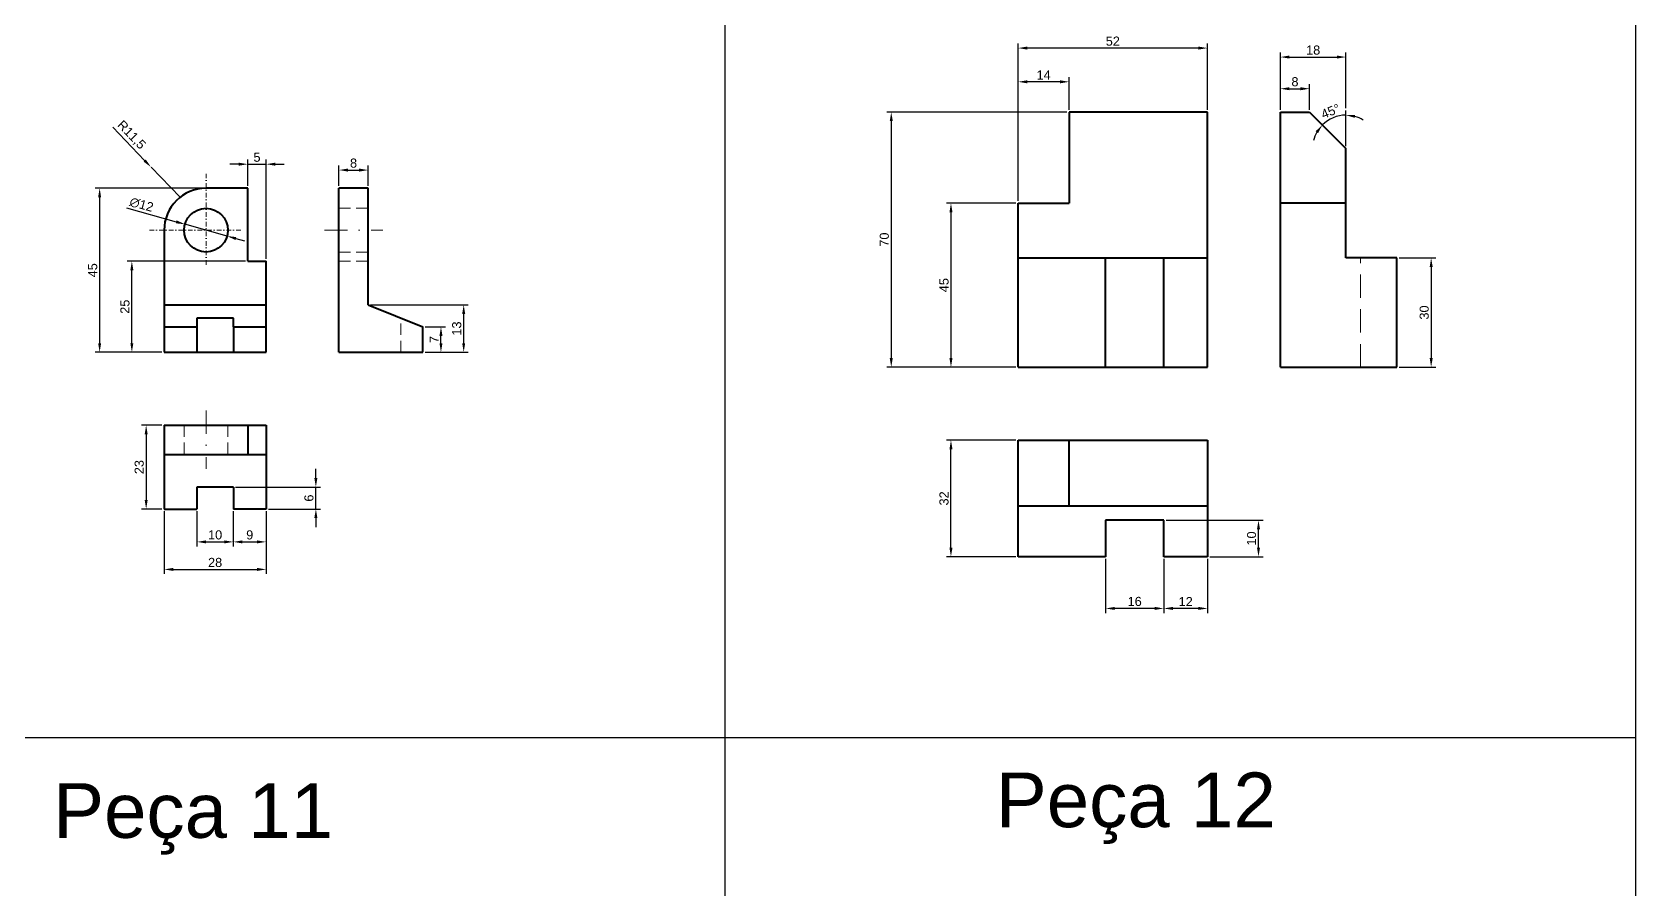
# Model space of a CAD drawing. Header units: millimetres. Extents: x 4747 to 5497, y -1036 to 2514.
# Drawn here: x 5057.2 to 5497.5, y 1722.2 to 1957.3 of the extents above; entities that cross this region are included whole.
import ezdxf

# ---------------------------------------------------------------- set-up
doc = ezdxf.new("R2010")
doc.units = ezdxf.units.MM
doc.linetypes.add('DASHDOT2', pattern=[12.7, 6.35, -3.175, 0, -3.175])
doc.linetypes.add('DASHED2', pattern=[9.525, 6.35, -3.175])
for name, color, linetype, lineweight in [('Cotas', 6, 'Continuous', 20), ('Linha de Centro', 20, 'DASHDOT2', 20), ('Outline', 7, 'Continuous', 40)]:
    doc.layers.add(name, color=color, linetype=linetype, lineweight=lineweight)
doc.layers.add('Linha Tracejada', color=131, linetype='DASHED2', lineweight=20, plot=False)
doc.styles.get("Standard").update_dxf_attribs({"font": 'arial.ttf'})
doc.dimstyles.new('ISO-25', dxfattribs={"dimtxt": 2.5, "dimasz": 2.5, "dimexe": 1.25, "dimexo": 0.625, "dimtad": 1, "dimtxsty": 'Standard', "dimcen": 2.5, "dimadec": 0, "dimazin": 0, "dimtfac": 1, "dimtmove": 0, "dimatfit": 3, "dimfxl": 1, "dimarcsym": 0})

# ---------------------------------------------------------------- blocks, each defined once
blk = doc.blocks.new('*D65')
at = {"layer": 'Cotas', "color": 0, "lineweight": -2, "transparency": 16777216}
for p, q in [((5165.06, 1876.42), (5170.68, 1876.42)), ((5169.43, 1871.92), (5169.43, 1873.92)), ((5165.06, 1869.42), (5170.68, 1869.42))]:
    blk.add_line(p, q, dxfattribs=at)
at = {"layer": 'Cotas', "color": 0, "transparency": 16777216}
for points in [[(5169.02, 1873.92), (5169.85, 1873.92), (5169.43, 1876.42)], [(5169.02, 1871.92), (5169.85, 1871.92), (5169.43, 1869.42)]]:
    blk.add_solid(points, dxfattribs=at)
at = {"layer": 'Defpoints', "color": 0, "transparency": 16777216}
for p in [(5164.43, 1876.42), (5169.43, 1876.42), (5164.43, 1869.42)]:
    blk.add_point(p, dxfattribs=at)
at = {"layer": 'Cotas', "color": 0, "transparency": 16777216, "insert": (5167.56, 1872.92), "char_height": 2.5, "attachment_point": 5, "rotation": 90}
blk.add_mtext('7', dxfattribs=at)
blk = doc.blocks.new('*D66')
at = {"layer": 'Cotas', "color": 0, "lineweight": -2, "transparency": 16777216}
for p, q in [((5141.43, 1915.04), (5141.43, 1920.66)), ((5149.43, 1915.04), (5149.43, 1920.66)), ((5143.93, 1919.41), (5146.93, 1919.41))]:
    blk.add_line(p, q, dxfattribs=at)
at = {"layer": 'Cotas', "color": 0, "transparency": 16777216}
for points in [[(5143.93, 1919.83), (5143.93, 1918.99), (5141.43, 1919.41)], [(5146.93, 1919.83), (5146.93, 1918.99), (5149.43, 1919.41)]]:
    blk.add_solid(points, dxfattribs=at)
at = {"layer": 'Defpoints', "color": 0, "transparency": 16777216}
for p in [(5149.43, 1919.41), (5141.43, 1914.42), (5149.43, 1914.42)]:
    blk.add_point(p, dxfattribs=at)
at = {"layer": 'Cotas', "color": 0, "transparency": 16777216, "insert": (5145.43, 1921.31), "char_height": 2.5, "attachment_point": 5}
blk.add_mtext('8', dxfattribs=at)
blk = doc.blocks.new('*D67')
at = {"layer": 'Cotas', "color": 0, "lineweight": -2, "transparency": 16777216}
for p, q in [((5150.06, 1882.42), (5176.92, 1882.42)), ((5175.67, 1871.92), (5175.67, 1879.92)), ((5165.06, 1869.42), (5176.92, 1869.42))]:
    blk.add_line(p, q, dxfattribs=at)
at = {"layer": 'Cotas', "color": 0, "transparency": 16777216}
for points in [[(5175.26, 1879.92), (5176.09, 1879.92), (5175.67, 1882.42)], [(5175.26, 1871.92), (5176.09, 1871.92), (5175.67, 1869.42)]]:
    blk.add_solid(points, dxfattribs=at)
at = {"layer": 'Defpoints', "color": 0, "transparency": 16777216}
for p in [(5149.43, 1882.42), (5175.67, 1882.42), (5164.43, 1869.42)]:
    blk.add_point(p, dxfattribs=at)
at = {"layer": 'Cotas', "color": 0, "transparency": 16777216, "insert": (5173.77, 1875.92), "char_height": 2.5, "attachment_point": 5, "rotation": 90}
blk.add_mtext('13', dxfattribs=at)
blk = doc.blocks.new('*D68')
at = {"layer": 'Cotas', "color": 0, "lineweight": -2, "transparency": 16777216}
for p, q in [((5079.32, 1931.15), (5088.09, 1922.03)), ((5097.8, 1911.94), (5089.83, 1920.22))]:
    blk.add_line(p, q, dxfattribs=at)
at = {"layer": 'Cotas', "color": 0, "transparency": 16777216}
blk.add_solid([(5088.39, 1922.32), (5087.79, 1921.74), (5089.83, 1920.22)], dxfattribs=at)
at = {"layer": 'Defpoints', "color": 0, "transparency": 16777216}
for p in [(5089.83, 1920.22), (5097.8, 1911.94)]:
    blk.add_point(p, dxfattribs=at)
at = {"layer": 'Cotas', "color": 0, "transparency": 16777216, "insert": (5084.37, 1928.96), "char_height": 2.5, "attachment_point": 5, "rotation": 313.8935}
blk.add_mtext('R11,5', dxfattribs=at)
blk = doc.blocks.new('*D69')
at = {"layer": 'Cotas', "color": 0, "lineweight": -2, "transparency": 16777216}
for p, q in [((5113.93, 1921.02), (5111.43, 1921.02)), ((5116.43, 1915.04), (5116.43, 1922.27)), ((5116.43, 1921.02), (5121.43, 1921.02)), ((5121.43, 1895.04), (5121.43, 1922.27)), ((5123.93, 1921.02), (5126.43, 1921.02))]:
    blk.add_line(p, q, dxfattribs=at)
at = {"layer": 'Cotas', "color": 0, "transparency": 16777216}
for points in [[(5113.93, 1921.44), (5113.93, 1920.61), (5116.43, 1921.02)], [(5123.93, 1921.44), (5123.93, 1920.61), (5121.43, 1921.02)]]:
    blk.add_solid(points, dxfattribs=at)
at = {"layer": 'Defpoints', "color": 0, "transparency": 16777216}
for p in [(5121.43, 1921.02), (5116.43, 1914.42), (5121.43, 1894.42)]:
    blk.add_point(p, dxfattribs=at)
at = {"layer": 'Cotas', "color": 0, "transparency": 16777216, "insert": (5118.93, 1922.92), "char_height": 2.5, "attachment_point": 5}
blk.add_mtext('5', dxfattribs=at)
blk = doc.blocks.new('*D70')
at = {"layer": 'Cotas', "color": 0, "lineweight": -2, "transparency": 16777216}
for p, q in [((5104.31, 1914.42), (5074.48, 1914.42)), ((5075.73, 1911.92), (5075.73, 1871.92)), ((5092.81, 1869.42), (5074.48, 1869.42))]:
    blk.add_line(p, q, dxfattribs=at)
at = {"layer": 'Cotas', "color": 0, "transparency": 16777216}
for points in [[(5075.31, 1911.92), (5076.14, 1911.92), (5075.73, 1914.42)], [(5075.31, 1871.92), (5076.14, 1871.92), (5075.73, 1869.42)]]:
    blk.add_solid(points, dxfattribs=at)
at = {"layer": 'Defpoints', "color": 0, "transparency": 16777216}
for p in [(5104.93, 1914.42), (5075.73, 1869.42), (5093.43, 1869.42)]:
    blk.add_point(p, dxfattribs=at)
at = {"layer": 'Cotas', "color": 0, "transparency": 16777216, "insert": (5073.83, 1891.92), "char_height": 2.5, "attachment_point": 5, "rotation": 90}
blk.add_mtext('45', dxfattribs=at)
blk = doc.blocks.new('*D71')
at = {"layer": 'Cotas', "color": 0, "lineweight": -2, "transparency": 16777216}
for p, q in [((5092.81, 1849.42), (5087.25, 1849.42)), ((5088.5, 1846.92), (5088.5, 1828.92)), ((5092.81, 1826.42), (5087.25, 1826.42))]:
    blk.add_line(p, q, dxfattribs=at)
at = {"layer": 'Cotas', "color": 0, "transparency": 16777216}
for points in [[(5088.09, 1846.92), (5088.92, 1846.92), (5088.5, 1849.42)], [(5088.09, 1828.92), (5088.92, 1828.92), (5088.5, 1826.42)]]:
    blk.add_solid(points, dxfattribs=at)
at = {"layer": 'Defpoints', "color": 0, "transparency": 16777216}
for p in [(5093.43, 1849.42), (5088.5, 1826.42), (5093.43, 1826.42)]:
    blk.add_point(p, dxfattribs=at)
at = {"layer": 'Cotas', "color": 0, "transparency": 16777216, "insert": (5086.6, 1837.92), "char_height": 2.5, "attachment_point": 5, "rotation": 90}
blk.add_mtext('23', dxfattribs=at)
blk = doc.blocks.new('*D72')
at = {"layer": 'Cotas', "color": 0, "lineweight": -2, "transparency": 16777216}
for p, q in [((5135.09, 1834.92), (5135.09, 1837.42)), ((5113.06, 1832.42), (5136.34, 1832.42)), ((5135.09, 1826.42), (5135.09, 1832.42)), ((5122.06, 1826.42), (5136.34, 1826.42)), ((5135.09, 1823.92), (5135.09, 1821.42))]:
    blk.add_line(p, q, dxfattribs=at)
at = {"layer": 'Cotas', "color": 0, "transparency": 16777216}
for points in [[(5134.67, 1834.92), (5135.51, 1834.92), (5135.09, 1832.42)], [(5134.67, 1823.92), (5135.51, 1823.92), (5135.09, 1826.42)]]:
    blk.add_solid(points, dxfattribs=at)
at = {"layer": 'Defpoints', "color": 0, "transparency": 16777216}
for p in [(5112.43, 1832.42), (5135.09, 1832.42), (5121.43, 1826.42)]:
    blk.add_point(p, dxfattribs=at)
at = {"layer": 'Cotas', "color": 0, "transparency": 16777216, "insert": (5133.19, 1829.42), "char_height": 2.5, "attachment_point": 5, "rotation": 90}
blk.add_mtext('6', dxfattribs=at)
blk = doc.blocks.new('*D73')
at = {"layer": 'Cotas', "color": 0, "lineweight": -2, "transparency": 16777216}
for p, q in [((5112.43, 1825.79), (5112.43, 1816.15)), ((5121.43, 1825.79), (5121.43, 1816.15)), ((5114.93, 1817.4), (5118.93, 1817.4))]:
    blk.add_line(p, q, dxfattribs=at)
at = {"layer": 'Cotas', "color": 0, "transparency": 16777216}
for points in [[(5114.93, 1817.82), (5114.93, 1816.99), (5112.43, 1817.4)], [(5118.93, 1817.82), (5118.93, 1816.99), (5121.43, 1817.4)]]:
    blk.add_solid(points, dxfattribs=at)
at = {"layer": 'Defpoints', "color": 0, "transparency": 16777216}
for p in [(5112.43, 1826.42), (5121.43, 1826.42), (5121.43, 1817.4)]:
    blk.add_point(p, dxfattribs=at)
at = {"layer": 'Cotas', "color": 0, "transparency": 16777216, "insert": (5116.93, 1819.31), "char_height": 2.5, "attachment_point": 5}
blk.add_mtext('9', dxfattribs=at)
blk = doc.blocks.new('*D74')
at = {"layer": 'Cotas', "color": 0, "lineweight": -2, "transparency": 16777216}
for p, q in [((5102.43, 1825.79), (5102.43, 1816.15)), ((5112.43, 1825.79), (5112.43, 1816.15)), ((5104.93, 1817.4), (5109.93, 1817.4))]:
    blk.add_line(p, q, dxfattribs=at)
at = {"layer": 'Cotas', "color": 0, "transparency": 16777216}
for points in [[(5104.93, 1817.82), (5104.93, 1816.99), (5102.43, 1817.4)], [(5109.93, 1817.82), (5109.93, 1816.99), (5112.43, 1817.4)]]:
    blk.add_solid(points, dxfattribs=at)
at = {"layer": 'Defpoints', "color": 0, "transparency": 16777216}
for p in [(5102.43, 1826.42), (5112.43, 1826.42), (5112.43, 1817.4)]:
    blk.add_point(p, dxfattribs=at)
at = {"layer": 'Cotas', "color": 0, "transparency": 16777216, "insert": (5107.43, 1819.31), "char_height": 2.5, "attachment_point": 5}
blk.add_mtext('10', dxfattribs=at)
blk = doc.blocks.new('*D76')
at = {"layer": 'Cotas', "color": 0, "lineweight": -2, "transparency": 16777216}
for p, q in [((5115.81, 1894.42), (5083.33, 1894.42)), ((5084.58, 1871.92), (5084.58, 1891.92)), ((5092.81, 1869.42), (5083.33, 1869.42))]:
    blk.add_line(p, q, dxfattribs=at)
at = {"layer": 'Cotas', "color": 0, "transparency": 16777216}
for points in [[(5084.16, 1891.92), (5084.99, 1891.92), (5084.58, 1894.42)], [(5084.16, 1871.92), (5084.99, 1871.92), (5084.58, 1869.42)]]:
    blk.add_solid(points, dxfattribs=at)
at = {"layer": 'Defpoints', "color": 0, "transparency": 16777216}
for p in [(5084.58, 1894.42), (5116.43, 1894.42), (5093.43, 1869.42)]:
    blk.add_point(p, dxfattribs=at)
at = {"layer": 'Cotas', "color": 0, "transparency": 16777216, "insert": (5082.68, 1881.92), "char_height": 2.5, "attachment_point": 5, "rotation": 90}
blk.add_mtext('25', dxfattribs=at)
blk = doc.blocks.new('*D77')
at = {"layer": 'Cotas', "color": 0, "lineweight": -2, "transparency": 16777216}
for p, q in [((5327.25, 1910.33), (5308.19, 1910.33)), ((5309.44, 1907.83), (5309.44, 1867.83)), ((5327.25, 1865.33), (5308.19, 1865.33))]:
    blk.add_line(p, q, dxfattribs=at)
at = {"layer": 'Cotas', "color": 0, "transparency": 16777216}
for points in [[(5309.03, 1907.83), (5309.86, 1907.83), (5309.44, 1910.33)], [(5309.03, 1867.83), (5309.86, 1867.83), (5309.44, 1865.33)]]:
    blk.add_solid(points, dxfattribs=at)
at = {"layer": 'Defpoints', "color": 0, "transparency": 16777216}
for p in [(5327.88, 1910.33), (5309.44, 1865.33), (5327.88, 1865.33)]:
    blk.add_point(p, dxfattribs=at)
at = {"layer": 'Cotas', "color": 0, "transparency": 16777216, "insert": (5307.55, 1887.83), "char_height": 2.5, "attachment_point": 5, "rotation": 90}
blk.add_mtext('45', dxfattribs=at)
blk = doc.blocks.new('*D79')
at = {"layer": 'Cotas', "color": 0, "lineweight": -2, "transparency": 16777216}
for p, q in [((5399.88, 1935.96), (5399.88, 1942.98)), ((5407.88, 1935.96), (5407.88, 1942.98)), ((5402.38, 1941.73), (5405.38, 1941.73))]:
    blk.add_line(p, q, dxfattribs=at)
at = {"layer": 'Cotas', "color": 0, "transparency": 16777216}
for points in [[(5402.38, 1942.15), (5402.38, 1941.31), (5399.88, 1941.73)], [(5405.38, 1942.15), (5405.38, 1941.31), (5407.88, 1941.73)]]:
    blk.add_solid(points, dxfattribs=at)
at = {"layer": 'Defpoints', "color": 0, "transparency": 16777216}
for p in [(5407.88, 1941.73), (5399.88, 1935.33), (5407.88, 1935.33)]:
    blk.add_point(p, dxfattribs=at)
at = {"layer": 'Cotas', "color": 0, "transparency": 16777216, "insert": (5403.88, 1943.63), "char_height": 2.5, "attachment_point": 5}
blk.add_mtext('8', dxfattribs=at)
blk = doc.blocks.new('*D80')
at = {"layer": 'Cotas', "color": 0, "lineweight": -2, "transparency": 16777216}
blk.add_line((5417.88, 1925.96), (5417.88, 1935.73), dxfattribs=at)
for start, end in [(90, 135), (58.6034, 74.3017), (150.6983, 166.3966)]:
    blk.add_arc((5417.88, 1925.33), 9.15, start, end, dxfattribs=at)
at = {"layer": 'Cotas', "color": 0, "transparency": 16777216}
for points in [[(5420.3, 1933.73), (5420.41, 1934.56), (5417.88, 1934.48)], [(5409.56, 1930.06), (5410.23, 1929.56), (5411.41, 1931.8)]]:
    blk.add_solid(points, dxfattribs=at)
at = {"layer": 'Defpoints', "color": 0, "transparency": 16777216}
for p in [(5407.88, 1935.33), (5415.51, 1934.17), (5417.88, 1925.33), (5417.88, 1925.33), (5417.88, 1910.33)]:
    blk.add_point(p, dxfattribs=at)
at = {"layer": 'Cotas', "color": 0, "transparency": 16777216, "insert": (5413.65, 1935.54), "char_height": 2.5, "attachment_point": 5, "rotation": 22.5}
blk.add_mtext('45°', dxfattribs=at)
blk = doc.blocks.new('*D81')
at = {"layer": 'Cotas', "color": 0, "lineweight": -2, "transparency": 16777216}
for p, q in [((5093.43, 1825.79), (5093.43, 1808.6)), ((5121.43, 1825.79), (5121.43, 1808.6)), ((5095.93, 1809.85), (5118.93, 1809.85))]:
    blk.add_line(p, q, dxfattribs=at)
at = {"layer": 'Cotas', "color": 0, "transparency": 16777216}
for points in [[(5095.93, 1810.27), (5095.93, 1809.43), (5093.43, 1809.85)], [(5118.93, 1810.27), (5118.93, 1809.43), (5121.43, 1809.85)]]:
    blk.add_solid(points, dxfattribs=at)
at = {"layer": 'Defpoints', "color": 0, "transparency": 16777216}
for p in [(5093.43, 1826.42), (5121.43, 1826.42), (5121.43, 1809.85)]:
    blk.add_point(p, dxfattribs=at)
at = {"layer": 'Cotas', "color": 0, "transparency": 16777216, "insert": (5107.43, 1811.75), "char_height": 2.5, "attachment_point": 5}
blk.add_mtext('28', dxfattribs=at)
blk = doc.blocks.new('*D83')
at = {"layer": 'Cotas', "color": 0, "lineweight": -2, "transparency": 16777216}
for p, q in [((5368.5, 1823.33), (5395.12, 1823.33)), ((5393.87, 1815.83), (5393.87, 1820.83)), ((5380.5, 1813.33), (5395.12, 1813.33))]:
    blk.add_line(p, q, dxfattribs=at)
at = {"layer": 'Cotas', "color": 0, "transparency": 16777216}
for points in [[(5393.45, 1820.83), (5394.29, 1820.83), (5393.87, 1823.33)], [(5393.45, 1815.83), (5394.29, 1815.83), (5393.87, 1813.33)]]:
    blk.add_solid(points, dxfattribs=at)
at = {"layer": 'Defpoints', "color": 0, "transparency": 16777216}
for p in [(5367.88, 1823.33), (5393.87, 1823.33), (5379.88, 1813.33)]:
    blk.add_point(p, dxfattribs=at)
at = {"layer": 'Cotas', "color": 0, "transparency": 16777216, "insert": (5391.97, 1818.33), "char_height": 2.5, "attachment_point": 5, "rotation": 90}
blk.add_mtext('10', dxfattribs=at)
blk = doc.blocks.new('*D84')
at = {"layer": 'Cotas', "color": 0, "lineweight": -2, "transparency": 16777216}
for p, q in [((5367.88, 1812.71), (5367.88, 1797.89)), ((5379.88, 1812.71), (5379.88, 1797.89)), ((5377.38, 1799.14), (5370.38, 1799.14))]:
    blk.add_line(p, q, dxfattribs=at)
at = {"layer": 'Cotas', "color": 0, "transparency": 16777216}
for points in [[(5370.38, 1799.56), (5370.38, 1798.73), (5367.88, 1799.14)], [(5377.38, 1799.56), (5377.38, 1798.73), (5379.88, 1799.14)]]:
    blk.add_solid(points, dxfattribs=at)
at = {"layer": 'Defpoints', "color": 0, "transparency": 16777216}
for p in [(5367.88, 1813.33), (5379.88, 1813.33), (5367.88, 1799.14)]:
    blk.add_point(p, dxfattribs=at)
at = {"layer": 'Cotas', "color": 0, "transparency": 16777216, "insert": (5373.88, 1801.02), "char_height": 2.5, "attachment_point": 5}
blk.add_mtext('12', dxfattribs=at)
blk = doc.blocks.new('*D85')
at = {"layer": 'Cotas', "color": 0, "lineweight": -2, "transparency": 16777216}
for p, q in [((5351.88, 1812.71), (5351.88, 1797.89)), ((5367.88, 1812.71), (5367.88, 1797.89)), ((5365.38, 1799.14), (5354.38, 1799.14))]:
    blk.add_line(p, q, dxfattribs=at)
at = {"layer": 'Cotas', "color": 0, "transparency": 16777216}
for points in [[(5354.38, 1799.56), (5354.38, 1798.73), (5351.88, 1799.14)], [(5365.38, 1799.56), (5365.38, 1798.73), (5367.88, 1799.14)]]:
    blk.add_solid(points, dxfattribs=at)
at = {"layer": 'Defpoints', "color": 0, "transparency": 16777216}
for p in [(5351.88, 1813.33), (5367.88, 1813.33), (5351.88, 1799.14)]:
    blk.add_point(p, dxfattribs=at)
at = {"layer": 'Cotas', "color": 0, "transparency": 16777216, "insert": (5359.88, 1801.05), "char_height": 2.5, "attachment_point": 5}
blk.add_mtext('16', dxfattribs=at)
blk = doc.blocks.new('*D86')
at = {"layer": 'Cotas', "color": 0, "lineweight": -2, "transparency": 16777216}
for p, q in [((5327.25, 1845.33), (5308.19, 1845.33)), ((5309.44, 1815.83), (5309.44, 1842.83)), ((5327.25, 1813.33), (5308.19, 1813.33))]:
    blk.add_line(p, q, dxfattribs=at)
at = {"layer": 'Cotas', "color": 0, "transparency": 16777216}
for points in [[(5309.03, 1842.83), (5309.86, 1842.83), (5309.44, 1845.33)], [(5309.03, 1815.83), (5309.86, 1815.83), (5309.44, 1813.33)]]:
    blk.add_solid(points, dxfattribs=at)
at = {"layer": 'Defpoints', "color": 0, "transparency": 16777216}
for p in [(5309.44, 1845.33), (5327.88, 1845.33), (5327.88, 1813.33)]:
    blk.add_point(p, dxfattribs=at)
at = {"layer": 'Cotas', "color": 0, "transparency": 16777216, "insert": (5307.54, 1829.33), "char_height": 2.5, "attachment_point": 5, "rotation": 90}
blk.add_mtext('32', dxfattribs=at)
blk = doc.blocks.new('*D261')
at = {"layer": 'Cotas', "color": 0, "lineweight": -2, "transparency": 16777216}
for p, q in [((5083.08, 1909.05), (5096.75, 1905.21)), ((5110.71, 1901.3), (5099.16, 1904.54)), ((5113.12, 1900.62), (5115.53, 1899.95))]:
    blk.add_line(p, q, dxfattribs=at)
at = {"layer": 'Cotas', "color": 0, "transparency": 16777216}
for points in [[(5096.86, 1905.62), (5096.64, 1904.81), (5099.16, 1904.54)], [(5113.23, 1901.02), (5113.01, 1900.22), (5110.71, 1901.3)]]:
    blk.add_solid(points, dxfattribs=at)
at = {"layer": 'Defpoints', "color": 0, "transparency": 16777216}
for p in [(5099.16, 1904.54), (5110.71, 1901.3)]:
    blk.add_point(p, dxfattribs=at)
at = {"layer": 'Cotas', "color": 0, "transparency": 16777216, "insert": (5087.23, 1909.93), "char_height": 2.5, "attachment_point": 5, "rotation": 344.3317}
blk.add_mtext('∅12', dxfattribs=at)
blk = doc.blocks.new('*D262')
at = {"layer": 'Cotas', "color": 0, "lineweight": -2, "transparency": 16777216}
for p, q in [((5327.88, 1910.96), (5327.88, 1954.12)), ((5377.38, 1952.87), (5330.38, 1952.87)), ((5379.88, 1935.96), (5379.88, 1954.12))]:
    blk.add_line(p, q, dxfattribs=at)
at = {"layer": 'Cotas', "color": 0, "transparency": 16777216}
for points in [[(5330.38, 1953.29), (5330.38, 1952.46), (5327.88, 1952.87)], [(5377.38, 1953.29), (5377.38, 1952.46), (5379.88, 1952.87)]]:
    blk.add_solid(points, dxfattribs=at)
at = {"layer": 'Defpoints', "color": 0, "transparency": 16777216}
for p in [(5327.88, 1952.87), (5379.88, 1935.33), (5327.88, 1910.33)]:
    blk.add_point(p, dxfattribs=at)
at = {"layer": 'Cotas', "color": 0, "transparency": 16777216, "insert": (5353.88, 1954.77), "char_height": 2.5, "attachment_point": 5}
blk.add_mtext('52', dxfattribs=at)
blk = doc.blocks.new('*D263')
at = {"layer": 'Cotas', "color": 0, "lineweight": -2, "transparency": 16777216}
for p, q in [((5327.88, 1910.96), (5327.88, 1944.87)), ((5339.38, 1943.62), (5330.38, 1943.62)), ((5341.88, 1935.96), (5341.88, 1944.87))]:
    blk.add_line(p, q, dxfattribs=at)
at = {"layer": 'Cotas', "color": 0, "transparency": 16777216}
for points in [[(5330.38, 1944.04), (5330.38, 1943.21), (5327.88, 1943.62)], [(5339.38, 1944.04), (5339.38, 1943.21), (5341.88, 1943.62)]]:
    blk.add_solid(points, dxfattribs=at)
at = {"layer": 'Defpoints', "color": 0, "transparency": 16777216}
for p in [(5327.88, 1943.62), (5341.88, 1935.33), (5327.88, 1910.33)]:
    blk.add_point(p, dxfattribs=at)
at = {"layer": 'Cotas', "color": 0, "transparency": 16777216, "insert": (5334.88, 1945.5), "char_height": 2.5, "attachment_point": 5}
blk.add_mtext('14', dxfattribs=at)
blk = doc.blocks.new('*D264')
at = {"layer": 'Cotas', "color": 0, "lineweight": -2, "transparency": 16777216}
for p, q in [((5399.88, 1935.96), (5399.88, 1951.66)), ((5417.88, 1936.36), (5417.88, 1951.66)), ((5402.38, 1950.41), (5415.38, 1950.41))]:
    blk.add_line(p, q, dxfattribs=at)
at = {"layer": 'Cotas', "color": 0, "transparency": 16777216}
for points in [[(5402.38, 1950.83), (5402.38, 1950), (5399.88, 1950.41)], [(5415.38, 1950.83), (5415.38, 1950), (5417.88, 1950.41)]]:
    blk.add_solid(points, dxfattribs=at)
at = {"layer": 'Defpoints', "color": 0, "transparency": 16777216}
for p in [(5417.88, 1950.41), (5399.88, 1935.33), (5417.88, 1935.73)]:
    blk.add_point(p, dxfattribs=at)
at = {"layer": 'Cotas', "color": 0, "transparency": 16777216, "insert": (5408.88, 1952.32), "char_height": 2.5, "attachment_point": 5}
blk.add_mtext('18', dxfattribs=at)
blk = doc.blocks.new('*D265')
at = {"layer": 'Cotas', "color": 0, "lineweight": -2, "transparency": 16777216}
for p, q in [((5341.25, 1935.33), (5291.8, 1935.33)), ((5293.05, 1932.83), (5293.05, 1867.83)), ((5327.25, 1865.33), (5291.8, 1865.33))]:
    blk.add_line(p, q, dxfattribs=at)
at = {"layer": 'Cotas', "color": 0, "transparency": 16777216}
for points in [[(5292.64, 1932.83), (5293.47, 1932.83), (5293.05, 1935.33)], [(5292.64, 1867.83), (5293.47, 1867.83), (5293.05, 1865.33)]]:
    blk.add_solid(points, dxfattribs=at)
at = {"layer": 'Defpoints', "color": 0, "transparency": 16777216}
for p in [(5341.88, 1935.33), (5293.05, 1865.33), (5327.88, 1865.33)]:
    blk.add_point(p, dxfattribs=at)
at = {"layer": 'Cotas', "color": 0, "transparency": 16777216, "insert": (5291.15, 1900.33), "char_height": 2.5, "attachment_point": 5, "rotation": 90}
blk.add_mtext('70', dxfattribs=at)
blk = doc.blocks.new('*D266')
at = {"layer": 'Cotas', "color": 0, "lineweight": -2, "transparency": 16777216}
for p, q in [((5432.5, 1895.33), (5442.52, 1895.33)), ((5441.27, 1892.83), (5441.27, 1867.83)), ((5432.5, 1865.33), (5442.52, 1865.33))]:
    blk.add_line(p, q, dxfattribs=at)
at = {"layer": 'Cotas', "color": 0, "transparency": 16777216}
for points in [[(5440.86, 1892.83), (5441.69, 1892.83), (5441.27, 1895.33)], [(5440.86, 1867.83), (5441.69, 1867.83), (5441.27, 1865.33)]]:
    blk.add_solid(points, dxfattribs=at)
at = {"layer": 'Defpoints', "color": 0, "transparency": 16777216}
for p in [(5431.88, 1895.33), (5431.88, 1865.33), (5441.27, 1865.33)]:
    blk.add_point(p, dxfattribs=at)
at = {"layer": 'Cotas', "color": 0, "transparency": 16777216, "insert": (5439.37, 1880.33), "char_height": 2.5, "attachment_point": 5, "rotation": 90}
blk.add_mtext('30', dxfattribs=at)

msp = doc.modelspace()

# ---------------------------------------------------------------- linework, layer by layer
for p, q in [((5247.484, 1763.772), (5247.484, 2013.772)), ((5497.484, 1763.772), (5497.484, 2013.772)), ((4997.484, 1763.772), (5247.484, 1763.772)), ((5247.484, 1763.772), (5497.484, 1763.772)), ((5247.484, 1513.772), (5247.484, 1763.772)), ((5497.484, 1513.772), (5497.484, 1763.772))]:
    msp.add_line(p, q)
at = {"layer": 'Linha de Centro', "ltscale": 0.2}
for p, q in [((5104.934, 1918.418), (5104.934, 1892.918)), ((5089.434, 1902.918), (5114.934, 1902.918))]:
    msp.add_line(p, q, dxfattribs=at)
at = {"layer": 'Linha de Centro'}
for p, q in [((5137.434, 1902.918), (5153.434, 1902.918)), ((5104.934, 1853.418), (5104.934, 1837.418))]:
    msp.add_line(p, q, dxfattribs=at)
at = {"layer": 'Linha Tracejada', "ltscale": 0.5}
for p, q in [((5141.434, 1908.918), (5149.434, 1908.918)), ((5141.434, 1896.918), (5149.434, 1896.918)), ((5141.434, 1894.418), (5149.434, 1894.418)), ((5158.434, 1869.418), (5158.434, 1878.818)), ((5098.934, 1849.418), (5098.934, 1841.418)), ((5110.934, 1849.418), (5110.934, 1841.418))]:
    msp.add_line(p, q, dxfattribs=at)
at = {"layer": 'Linha Tracejada'}
msp.add_line((5421.878, 1865.331), (5421.878, 1895.331), dxfattribs=at)
at = {"layer": 'Outline'}
for p, q in [((5379.878, 1935.331), (5341.878, 1935.331)), ((5341.878, 1935.331), (5341.878, 1910.331)), ((5379.878, 1865.331), (5379.878, 1935.331)), ((5399.878, 1865.331), (5399.878, 1935.331)), ((5399.878, 1935.331), (5407.878, 1935.331)), ((5407.878, 1935.331), (5417.878, 1925.331)), ((5417.878, 1910.331), (5417.878, 1925.331)), ((5116.434, 1914.418), (5104.934, 1914.418)), ((5116.434, 1894.418), (5116.434, 1914.418)), ((5149.434, 1914.418), (5141.434, 1914.418)), ((5141.434, 1869.418), (5141.434, 1914.418)), ((5149.434, 1882.418), (5149.434, 1914.418)), ((5327.878, 1865.331), (5327.878, 1910.331)), ((5327.878, 1910.331), (5341.878, 1910.331)), ((5417.878, 1910.331), (5399.878, 1910.331)), ((5417.878, 1895.331), (5417.878, 1910.331)), ((5093.434, 1902.918), (5093.434, 1869.418)), ((5116.434, 1894.418), (5121.434, 1894.418)), ((5121.434, 1869.418), (5121.434, 1894.418)), ((5327.878, 1895.331), (5379.878, 1895.331)), ((5351.878, 1865.331), (5351.878, 1895.331)), ((5367.878, 1865.331), (5367.878, 1895.331)), ((5431.878, 1895.331), (5417.878, 1895.331)), ((5431.878, 1865.331), (5431.878, 1895.331)), ((5093.434, 1882.418), (5121.434, 1882.418)), ((5149.434, 1882.418), (5164.434, 1876.418)), ((5093.434, 1876.418), (5102.434, 1876.418)), ((5112.434, 1878.818), (5102.434, 1878.818)), ((5102.434, 1878.818), (5102.434, 1869.418)), ((5112.434, 1876.418), (5112.434, 1878.818)), ((5112.434, 1876.418), (5121.434, 1876.418)), ((5112.434, 1876.418), (5112.434, 1869.418)), ((5164.434, 1869.418), (5164.434, 1876.418)), ((5093.434, 1869.418), (5121.434, 1869.418)), ((5141.434, 1869.418), (5164.434, 1869.418)), ((5327.878, 1865.331), (5379.878, 1865.331)), ((5399.878, 1865.331), (5431.878, 1865.331)), ((5093.434, 1849.418), (5121.434, 1849.418)), ((5093.434, 1849.418), (5093.434, 1826.418)), ((5116.434, 1849.418), (5116.434, 1841.418)), ((5121.434, 1849.418), (5121.434, 1826.418)), ((5327.878, 1845.331), (5379.878, 1845.331)), ((5327.878, 1813.331), (5327.878, 1845.331)), ((5341.878, 1827.331), (5341.878, 1845.331)), ((5379.878, 1845.331), (5379.878, 1813.331)), ((5093.434, 1841.418), (5121.434, 1841.418)), ((5102.434, 1832.418), (5102.434, 1826.418)), ((5112.434, 1832.418), (5102.434, 1832.418)), ((5112.434, 1832.418), (5112.434, 1826.418)), ((5327.878, 1827.331), (5379.878, 1827.331)), ((5093.434, 1826.418), (5102.434, 1826.418)), ((5121.434, 1826.418), (5112.434, 1826.418)), ((5367.878, 1823.331), (5351.878, 1823.331)), ((5351.878, 1823.331), (5351.878, 1813.331)), ((5367.878, 1813.331), (5367.878, 1823.331)), ((5351.878, 1813.331), (5327.878, 1813.331)), ((5379.878, 1813.331), (5367.878, 1813.331))]:
    msp.add_line(p, q, dxfattribs=at)
msp.add_circle((5104.934, 1902.918), 6, dxfattribs=at)
msp.add_arc((5104.934, 1902.918), 11.5, 90, 180, dxfattribs=at)

# ---------------------------------------------------------------- texts
at = {"layer": 'Outline', "char_height": 15, "attachment_point": 1}
for s, insert in [('Peça 12', (5321.762, 1754.124)), ('Peça 11', (5062.963, 1751.201))]:
    msp.add_mtext_dynamic_manual_height_columns(s, width=109.36013, gutter_width=12.5, heights=[0], dxfattribs=dict(at, insert=insert))

# ---------------------------------------------------------------- dimensions: what is measured, and where the dimension line sits
at = {"layer": 'Cotas'}
for base, p1, p2, picture, middle in [((5327.878, 1952.872), (5379.878, 1935.331), (5327.878, 1910.331), '*D262', (5353.878, 1954.773)), ((5417.878, 1950.415), (5399.878, 1935.331), (5417.878, 1935.734), '*D264', (5408.878, 1952.316)), ((5327.878, 1943.623), (5341.878, 1935.331), (5327.878, 1910.331), '*D263', (5334.878, 1945.503)), ((5407.878, 1941.731), (5399.878, 1935.331), (5407.878, 1935.331), '*D79', (5403.878, 1943.633)), ((5121.434, 1921.024), (5116.434, 1914.418), (5121.434, 1894.418), '*D69', (5118.934, 1922.92)), ((5149.434, 1919.41), (5141.434, 1914.418), (5149.434, 1914.418), '*D66', (5145.434, 1921.312)), ((5121.434, 1809.849), (5093.434, 1826.418), (5121.434, 1826.418), '*D81', (5107.434, 1811.75)), ((5112.434, 1817.405), (5102.434, 1826.418), (5112.434, 1826.418), '*D74', (5107.434, 1819.306)), ((5121.434, 1817.405), (5112.434, 1826.418), (5121.434, 1826.418), '*D73', (5116.934, 1819.306)), ((5351.878, 1799.145), (5367.878, 1813.331), (5351.878, 1813.331), '*D85', (5359.878, 1801.046)), ((5367.878, 1799.145), (5379.878, 1813.331), (5367.878, 1813.331), '*D84', (5373.878, 1801.025))]:
    dim = msp.add_linear_dim(base=base, p1=p1, p2=p2, dimstyle='ISO-25', dxfattribs=at)
    dim.commit()
    dim.dimension.update_dxf_attribs({"geometry": picture, "text_midpoint": middle})
dim = msp.add_angular_dim_2l(base=(5415.509, 1934.172), line1=((5417.878, 1910.331), (5417.878, 1925.331)), line2=((5407.878, 1935.331), (5417.878, 1925.331)), dimstyle='ISO-25', dxfattribs=at)
dim.commit()
dim.dimension.update_dxf_attribs({"geometry": '*D80', "text_midpoint": (5413.649, 1935.539)})
dim = msp.add_radius_dim(center=(5097.8, 1911.938), mpoint=(5089.826, 1920.225), dimstyle='ISO-25', dxfattribs=at)
dim.commit()
dim.dimension.update_dxf_attribs({"geometry": '*D68', "text_midpoint": (5082.839, 1927.487)})
for base, p1, p2, picture, middle in [((5293.053, 1865.331), (5341.878, 1935.331), (5327.878, 1865.331), '*D265', (5291.151, 1900.331)), ((5075.726, 1869.418), (5104.934, 1914.418), (5093.434, 1869.418), '*D70', (5073.83, 1891.918)), ((5309.442, 1865.331), (5327.878, 1910.331), (5327.878, 1865.331), '*D77', (5307.546, 1887.831)), ((5084.577, 1894.418), (5093.434, 1869.418), (5116.434, 1894.418), '*D76', (5082.675, 1881.918)), ((5441.273, 1865.331), (5431.878, 1895.331), (5431.878, 1865.331), '*D266', (5439.371, 1880.331)), ((5175.672, 1882.418), (5164.434, 1869.418), (5149.434, 1882.418), '*D67', (5173.769, 1875.918)), ((5169.434, 1876.418), (5164.434, 1869.418), (5164.434, 1876.418), '*D65', (5167.559, 1872.918)), ((5088.504, 1826.418), (5093.434, 1849.418), (5093.434, 1826.418), '*D71', (5086.601, 1837.918)), ((5309.442, 1845.331), (5327.878, 1813.331), (5327.878, 1845.331), '*D86', (5307.54, 1829.331)), ((5135.09, 1832.418), (5121.434, 1826.418), (5112.434, 1832.418), '*D72', (5133.188, 1829.418)), ((5393.871, 1823.331), (5379.878, 1813.331), (5367.878, 1823.331), '*D83', (5391.97, 1818.331))]:
    dim = msp.add_linear_dim(base=base, p1=p1, p2=p2, angle=90, dimstyle='ISO-25', dxfattribs=at)
    dim.commit()
    dim.dimension.update_dxf_attribs({"geometry": picture, "text_midpoint": middle})
dim = msp.add_diameter_dim_2p(p1=(5110.711, 1901.298), p2=(5099.157, 1904.539), dimstyle='ISO-25', dxfattribs=at)
dim.commit()
dim.dimension.update_dxf_attribs({"geometry": '*D261', "text_midpoint": (5086.699, 1908.033), "dimtype": 163})

doc.saveas('drawing.dxf')
